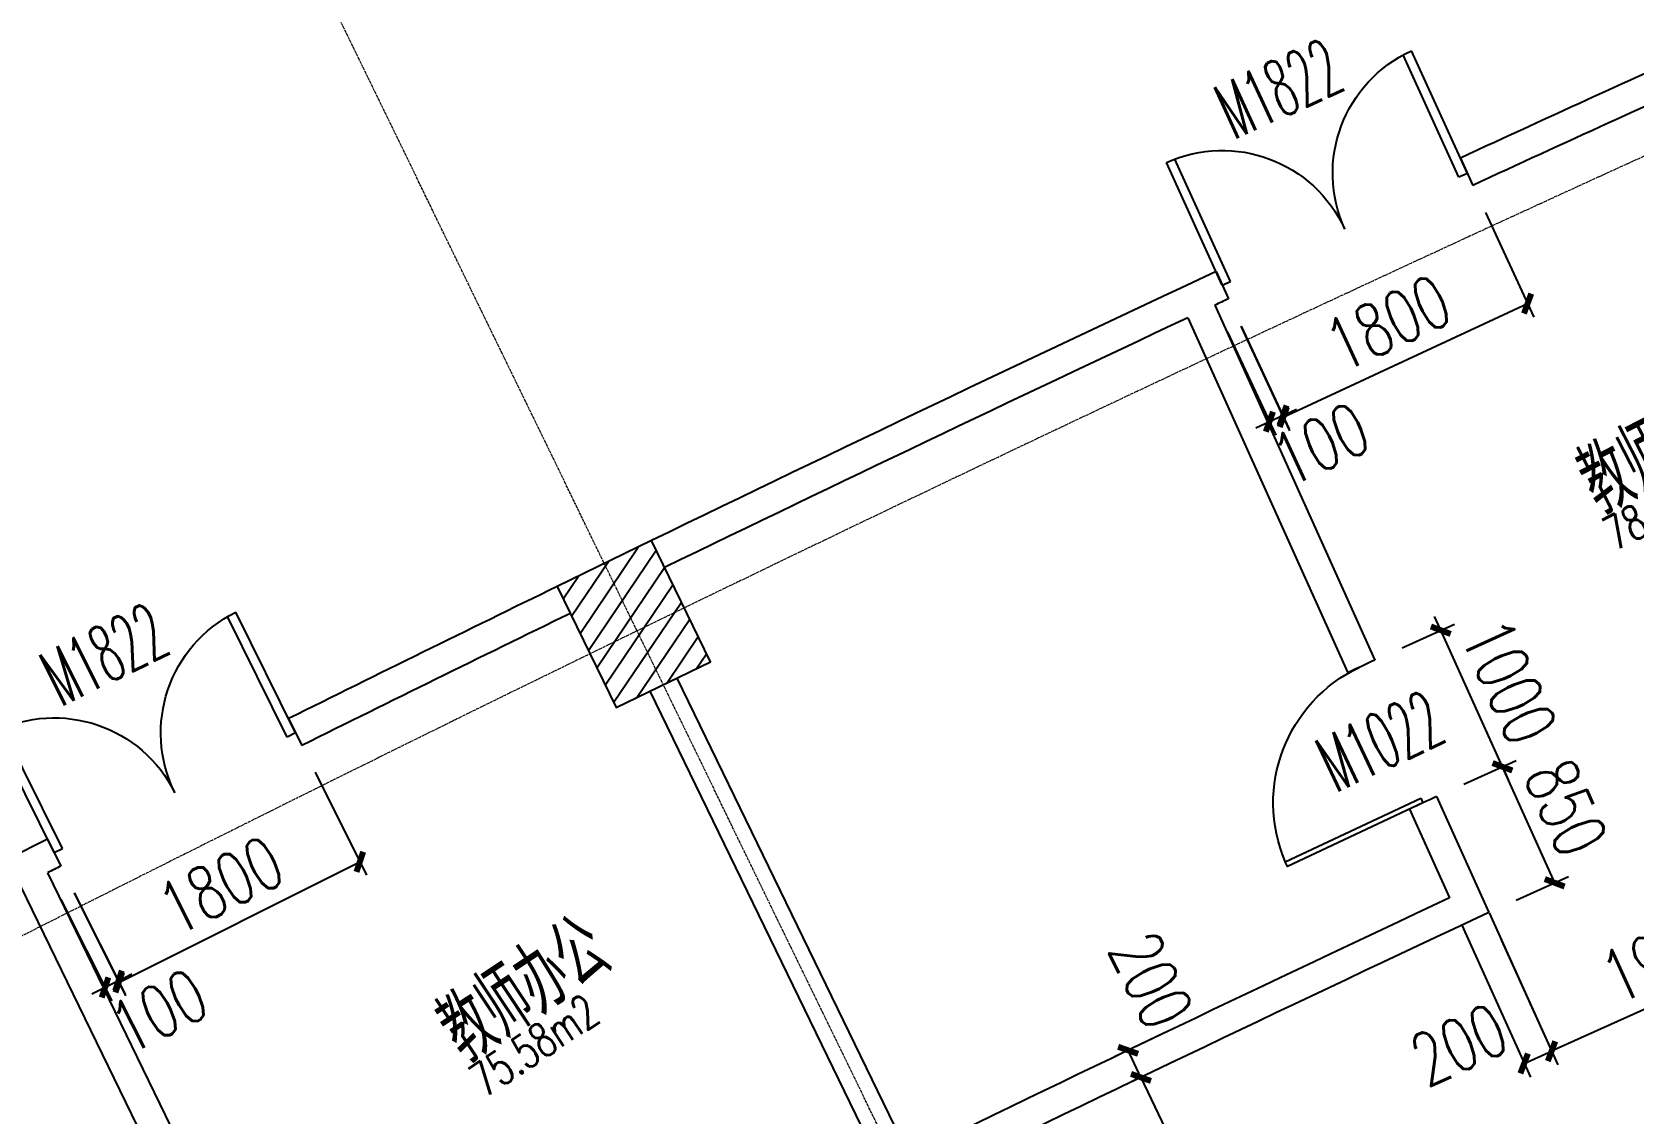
# Model space of a CAD drawing. Header units: millimetres. Extents: x -167 to 12027559, y -6694179 to 6449.
# Drawn here: x 11642723 to 11653426, y -6426098 to -6418871 of the extents above; entities that cross this region are included whole.
import ezdxf
from ezdxf.enums import TextEntityAlignment as Align

# ---------------------------------------------------------------- set-up
doc = ezdxf.new("R2010")
doc.units = ezdxf.units.MM
doc.header["$LTSCALE"] = 10
for name, pattern in [('A1-RG-AXIS$0$CENTER', [50.8, 31.75, -6.35, 6.35, -6.35]), ('A1-RI-F1$0$442 Site - Ground$0$HIDDEN2', [0.1875, 0.125, -0.0625]), ('A1-RI-F1$0$CENTER2', [1.125, 0.75, -0.125, 0.125, -0.125]), ('A1-RI-F1$0$ZXX0', [15, 10, -2.5, 0, -2.5])]:
    doc.linetypes.add(name, pattern=pattern)
for name, color, linetype in [('A1-RD-1F$0$A-GLAZ', 140, 'Continuous'), ('A1-RG-AXIS$0$A-COLU-HATH', 8, 'Continuous'), ('A1-RG-AXIS$0$A-COLUMN', 7, 'Continuous'), ('A1-RG-AXIS$0$A2-RG-AXIS-150$0$A-DIMS-100', 1, 'Continuous'), ('A1-RI-F1$0$442 Site - Ground$0$mry-overhead', 253, 'A1-RI-F1$0$442 Site - Ground$0$HIDDEN2'), ('A1-RI-F1$0$A-DIMS-1：100', 1, 'Continuous'), ('A1-RI-F1$0$A-DOOR', 32, 'Continuous'), ('A1-RI-F1$0$A-STRS-TREA', 50, 'Continuous'), ('A1-RI-F1$0$A-SYMB-AREA', 4, 'Continuous'), ('A1-RI-F1$0$A-SYMB-NAME', 4, 'Continuous'), ('A1-RI-F1$0$A-WALL', 7, 'Continuous'), ('A1-RI-F1$0$G-ACCS', 7, 'Continuous'), ('A1-RI-F1$0$N-SYMB-DOOR', 13, 'Continuous'), ('A1-RI-F1$0$N-SYMB-DOOR1', 13, 'Continuous'), ('A1-RI-F1$0$N-SYMB-DOOR2', 13, 'Continuous'), ('A1-RI-F1$0$道路中线_N1', 7, 'Continuous'), ('A1-RI-F1$0$道路中线_内部道路', 3, 'A1-RI-F1$0$CENTER2')]:
    doc.layers.add(name, color=color, linetype=linetype)
doc.layers.add('A1-RG-AXIS$0$A-GRID', color=1, linetype='A1-RG-AXIS$0$CENTER', lineweight=9)
doc.styles.add('A1-RG-AXIS$0$A2-RG-AXIS-150$0$XD2008', font='romans.shx', dxfattribs={"width": 0.7})
doc.styles.add('A1-RI-F1$0$ECADI', font='gbeitc.shx', dxfattribs={"width": 0.7, "bigfont": 'gbcbig.shx'})
doc.styles.add('A1-RI-F1$0$ECADI-SYM', font='simplex.shx', dxfattribs={"width": 0.7, "bigfont": 'hztxt.shx'})
doc.styles.add('A1-RI-F1$0$XD2008', font='txt.shx', dxfattribs={"width": 0.7, "bigfont": 'xd-hztxt.shx'})
doc.dimstyles.new('A1-RG-AXIS$0$A2-RG-AXIS-150$0$XD100', dxfattribs={"dimscale": 100, "dimtxt": 5.5, "dimasz": 1.5, "dimexe": 1, "dimexo": 2, "dimgap": 0.5, "dimtad": 1, "dimdec": 0, "dimdsep": 46, "dimtxsty": 'A1-RG-AXIS$0$A2-RG-AXIS-150$0$XD2008', "dimblk": 'A1-RG-AXIS$0$A2-RG-AXIS-150$0$_ArchTick', "dimcen": 2.5, "dimclrt": 4, "dimaunit": 1, "dimadec": 3, "dimazin": 0, "dimtfac": 1, "dimtdec": 0, "dimtix": 1, "dimtmove": 0, "dimatfit": 3, "dimfxl": 0, "dimtolj": 1, "dimtzin": 0, "dimarcsym": 0})
doc.dimstyles.new('A1-RI-F1$0$XD100$0', dxfattribs={"dimscale": 100, "dimtxt": 3.5, "dimasz": 2, "dimexe": 1, "dimexo": 2, "dimgap": 1, "dimtad": 1, "dimdec": 0, "dimdsep": 46, "dimtxsty": 'A1-RI-F1$0$XD2008', "dimblk1": 'A1-RI-F1$0$_ArchTick', "dimblk2": 'A1-RI-F1$0$_ArchTick', "dimsah": 1, "dimcen": 2.5, "dimclrd": 1, "dimclre": 1, "dimclrt": 4, "dimaunit": 1, "dimadec": 0, "dimazin": 0, "dimtfac": 1, "dimtdec": 0, "dimtix": 1, "dimtmove": 2, "dimatfit": 3, "dimfxl": 0, "dimtolj": 1, "dimtzin": 0, "dimarcsym": 0})

# ---------------------------------------------------------------- blocks, each defined once
blk = doc.blocks.new('A1-RI-F1$0$A-X-D2-60$0$d1000')
at = {"layer": 'A1-RI-F1$0$A-DOOR'}
blk.add_lwpolyline([(1257258, 175907), (1257258, 175942), (1256258, 175942), (1256258, 175907)], close=True, dxfattribs=at)
blk.add_arc((1257258, 175942), 1000, 182.0058, 269.9549, dxfattribs=at)
blk = doc.blocks.new('A1-RI-F1$0$5erhfh')
at = {"layer": 'A1-RI-F1$0$A-SYMB-AREA', "style": 'A1-RI-F1$0$ECADI', "width": 0.7}
blk.add_attdef('340M2', text='', height=2.5, dxfattribs=at).set_placement((0, 1.25), align=Align.MIDDLE_LEFT)
at = {"layer": 'A1-RI-F1$0$A-SYMB-NAME', "style": 'A1-RI-F1$0$ECADI', "width": 0.7}
blk.add_attdef('CHINESENAME', (-12.29, 3.09), '', height=4.5, dxfattribs=at)
blk = doc.blocks.new('A1-RG-AXIS$0$A2-RG-AXIS-150$0$_ArchTick')
at = {"color": 0, "linetype": 'ByBlock', "const_width": 0.4}
blk.add_lwpolyline([(-0.5, -0.5), (0.5, 0.5)], dxfattribs=at)
blk = doc.blocks.new('*D681')
at = {"layer": 'A1-RG-AXIS$0$A2-RG-AXIS-150$0$A-DIMS-100', "color": 0, "lineweight": -2, "ltscale": 3}
for p, q in [((11670910, -6387267), (11670916, -6387284)), ((11580897, -6435951), (11580908, -6435965))]:
    blk.add_line(p, q, dxfattribs=at)
blk.add_arc((11778732, -6694179), 325182, 109.35703, 127.45663, dxfattribs=at)
at = {"layer": 'Defpoints', "color": 0, "ltscale": 3}
for p in [(11670976, -6387456), (11639300, -6400406), (11581019, -6436110), (11778732, -6694179)]:
    blk.add_point(p, dxfattribs=at)
at = {"layer": 'A1-RG-AXIS$0$A2-RG-AXIS-150$0$A-DIMS-100', "color": 0, "lineweight": -2, "ltscale": 3, "xscale": 150, "yscale": 150, "zscale": 150}
for p, rotation in [((11670949, -6387378), 19.35703132825471), ((11580969, -6436044), 217.4566338573137)]:
    blk.add_blockref('A1-RG-AXIS$0$A2-RG-AXIS-150$0$_ArchTick', p, dxfattribs=dict(at, rotation=rotation))
at = {"layer": 'A1-RG-AXIS$0$A2-RG-AXIS-150$0$A-DIMS-100', "color": 4, "ltscale": 3, "insert": (11623903, -6407911), "char_height": 375, "attachment_point": 5, "rotation": 28.4068, "style": 'A1-RG-AXIS$0$A2-RG-AXIS-150$0$XD2008'}
blk.add_mtext('\\A1;18°5\'59"', dxfattribs=at)
blk = doc.blocks.new('A1-RG-AXIS$0$colu')
at = {"layer": 'A1-RG-AXIS$0$A-COLU-HATH', "linetype": 'ByBlock'}
h = blk.add_hatch(dxfattribs=at)
h.set_pattern_fill('ANSI31', color=256, scale=888, angle=11, style=0)
h.set_pattern_definition([(56, (-5304, 12651), (-92.02317055, 62.0704123), [])])
h.paths.add_polyline_path([(11591264, -6433839), (11591159, -6433557), (11590222, -6433908), (11590400, -6434382)])
h.paths.add_polyline_path([(11582706, -6437301), (11582516, -6436795), (11581580, -6437146), (11581701, -6437474)])
h.paths.add_polyline_path([(11590472, -6449024), (11591080, -6449817), (11591635, -6449392), (11591027, -6448598)])
h.paths.add_polyline_path([(11597647, -6443800), (11598174, -6444530), (11598741, -6444120), (11598215, -6443391)])
h.paths.add_polyline_path([(11585545, -6442594), (11586154, -6443388), (11586709, -6442962), (11586101, -6442168)])
h.paths.add_polyline_path([(11592849, -6437150), (11593376, -6437880), (11593943, -6437471), (11593417, -6436741)])
h.paths.add_polyline_path([(11606395, -6455924), (11606921, -6456654), (11607489, -6456244), (11606962, -6455514)])
h.paths.add_polyline_path([(11601626, -6449315), (11602153, -6450044), (11602720, -6449635), (11602194, -6448905)])
edge = h.paths.add_edge_path()
edge.add_arc((11595249, -6454684), 425, 0, 360)
edge = h.paths.add_edge_path()
edge.add_arc((11600176, -6461115), 425, 0, 360)
h.paths.add_polyline_path([(11613307, -6451074), (11613812, -6451818), (11614392, -6451425), (11613886, -6450680)])
h.paths.add_polyline_path([(11620356, -6446424), (11620839, -6447183), (11621430, -6446806), (11620946, -6446047)])
h.paths.add_polyline_path([(11615974, -6439552), (11616458, -6440311), (11617048, -6439934), (11616564, -6439175)])
h.paths.add_polyline_path([(11608730, -6444330), (11609235, -6445075), (11609815, -6444682), (11609309, -6443937)])
h.paths.add_polyline_path([(11600306, -6431919), (11600812, -6432664), (11601391, -6432270), (11600885, -6431526)])
h.paths.add_polyline_path([(11607910, -6426904), (11608394, -6427663), (11608984, -6427286), (11608500, -6426527)])
h.paths.add_polyline_path([(11630302, -6423285), (11630693, -6423983), (11631129, -6423739), (11630739, -6423040)])
h.paths.add_polyline_path([(11626248, -6416039), (11626639, -6416737), (11627075, -6416493), (11626684, -6415795)])
h.paths.add_polyline_path([(11627535, -6441978), (11627997, -6442751), (11628598, -6442392), (11628136, -6441619)])
h.paths.add_polyline_path([(11634839, -6437741), (11635279, -6438526), (11635889, -6438184), (11635450, -6437399)])
h.paths.add_polyline_path([(11615655, -6422109), (11616117, -6422881), (11616718, -6422522), (11616256, -6421750)])
h.paths.add_polyline_path([(11619863, -6429147), (11620325, -6429919), (11620926, -6429560), (11620464, -6428788)])
h.paths.add_polyline_path([(11630859, -6430629), (11631299, -6431414), (11631910, -6431072), (11631470, -6430287)])
h.paths.add_polyline_path([(11627539, -6424694), (11627978, -6425480), (11628589, -6425138), (11628150, -6424353)])
h.paths.add_polyline_path([(11623353, -6434983), (11623815, -6435756), (11624415, -6435396), (11623953, -6434624)])
h.paths.add_polyline_path([(11623535, -6417538), (11623974, -6418324), (11624585, -6417982), (11624146, -6417197)])
h.paths.add_polyline_path([(11635339, -6420464), (11635756, -6421262), (11636376, -6420938), (11635960, -6420140)])
h.paths.add_polyline_path([(11645506, -6407138), (11645842, -6407864), (11645388, -6408074), (11645053, -6407348)])
h.paths.add_polyline_path([(11648218, -6414201), (11648554, -6414927), (11649008, -6414718), (11648672, -6413991)])
h.paths.add_polyline_path([(11649797, -6429904), (11650191, -6430713), (11650820, -6430407), (11650426, -6429597)])
h.paths.add_polyline_path([(11632163, -6412872), (11631542, -6413196), (11632283, -6414615), (11632904, -6414290)])
h.paths.add_polyline_path([(11648553, -6404923), (11647915, -6405211), (11648573, -6406669), (11649211, -6406381)])
h.paths.add_polyline_path([(11638488, -6426491), (11638905, -6427289), (11639525, -6426965), (11639108, -6426167)])
h.paths.add_polyline_path([(11646232, -6422575), (11646626, -6423384), (11647255, -6423078), (11646862, -6422268)])
h.paths.add_polyline_path([(11643258, -6416460), (11643651, -6417269), (11644281, -6416963), (11643887, -6416153)])
edge = h.paths.add_edge_path()
edge.add_arc((11640554, -6410101), 425, 0, 360)
h.paths.add_polyline_path([(11642262, -6433715), (11642678, -6434512), (11643299, -6434188), (11642882, -6433391)])
h.paths.add_polyline_path([(11657439, -6426310), (11657809, -6427131), (11658447, -6426843), (11658077, -6426022)])
h.paths.add_polyline_path([(11654086, -6418882), (11654456, -6419702), (11655094, -6419414), (11654724, -6418594)])
h.paths.add_polyline_path([(11659423, -6409141), (11659770, -6409971), (11660416, -6409702), (11660069, -6408871)])
h.paths.add_polyline_path([(11651288, -6412684), (11651658, -6413504), (11652296, -6413216), (11651926, -6412396)])
h.paths.add_polyline_path([(11672567, -6404095), (11672841, -6404846), (11673311, -6404675), (11673037, -6403924)])
h.paths.add_polyline_path([(11669749, -6396288), (11670092, -6397229), (11670562, -6397058), (11670219, -6396117)])
h.paths.add_polyline_path([(11678236, -6409178), (11678568, -6410121), (11679228, -6409889), (11678897, -6408946)])
h.paths.add_polyline_path([(11675949, -6402668), (11676281, -6403611), (11676941, -6403379), (11676610, -6402436)])
h.paths.add_polyline_path([(11662042, -6415416), (11662388, -6416247), (11663034, -6415977), (11662688, -6415147)])
h.paths.add_polyline_path([(11670094, -6412181), (11670417, -6413021), (11671070, -6412770), (11670748, -6411930)])
h.paths.add_polyline_path([(11656266, -6401573), (11656651, -6402496), (11657297, -6402226), (11656912, -6401304)])
h.paths.add_polyline_path([(11664718, -6398177), (11665077, -6399111), (11665730, -6398860), (11665372, -6397926)])
h.paths.add_polyline_path([(11667657, -6405832), (11667980, -6406673), (11668633, -6406422), (11668311, -6405582)])
h.paths.add_polyline_path([(11673265, -6395025), (11673596, -6395969), (11674256, -6395737), (11673925, -6394793)])
edge = h.paths.add_edge_path()
edge.add_arc((11681417, -6417175), 425, 0, 360)
h.paths.add_polyline_path([(11673015, -6419789), (11673338, -6420629), (11673991, -6420379), (11673669, -6419538)])
h.paths.add_polyline_path([(11665180, -6422938), (11665527, -6423769), (11666173, -6423499), (11665826, -6422668)])
at = {"layer": 'A1-RG-AXIS$0$A-COLUMN'}
blk.add_lwpolyline([(11646232, -6422575), (11646626, -6423384), (11647255, -6423078), (11646862, -6422268)], close=True, dxfattribs=at)
blk = doc.blocks.new('A1-RI-F1$0$_ArchTick')
at = {"color": 0, "linetype": 'ByBlock', "const_width": 0.4}
blk.add_lwpolyline([(-0.5, -0.5), (0.5, 0.5)], dxfattribs=at)
blk = doc.blocks.new('*D213')
at = {"layer": 'A1-RI-F1$0$A-DIMS-1：100', "color": 1, "linetype": 'ByBlock', "lineweight": -2}
for p, q in [((11652458, -6424755), (11652916, -6425770)), ((11652275, -6424837), (11652734, -6425853)), ((11652692, -6425761), (11652875, -6425679))]:
    blk.add_line(p, q, dxfattribs=at)
at = {"layer": 'Defpoints', "color": 0, "linetype": 'ByBlock'}
for p in [(11652375, -6424573), (11652193, -6424655), (11652875, -6425679)]:
    blk.add_point(p, dxfattribs=at)
at = {"layer": 'A1-RI-F1$0$A-DIMS-1：100', "color": 1, "linetype": 'ByBlock', "lineweight": -2, "xscale": 100, "yscale": 100, "zscale": 100}
for p, rotation in [((11652875, -6425679), 24.29342540136213), ((11652692, -6425761), 204.2934254013621)]:
    blk.add_blockref('A1-RI-F1$0$_ArchTick', p, dxfattribs=dict(at, rotation=rotation))
at = {"layer": 'A1-RI-F1$0$A-DIMS-1：100', "color": 4, "linetype": 'ByBlock', "insert": (11652257, -6425635), "char_height": 350, "attachment_point": 5, "rotation": 24.2934, "style": 'A1-RI-F1$0$XD2008'}
blk.add_mtext('\\A1;200', dxfattribs=at)
blk = doc.blocks.new('*D215')
at = {"layer": 'A1-RI-F1$0$A-DIMS-1：100', "color": 1, "linetype": 'ByBlock', "lineweight": -2}
for p, q in [((11651878, -6422984), (11652226, -6422826)), ((11652135, -6422867), (11652094, -6422776)), ((11652547, -6423779), (11652135, -6422867)), ((11652289, -6423895), (11652638, -6423738)), ((11652547, -6423779), (11652588, -6423870))]:
    blk.add_line(p, q, dxfattribs=at)
at = {"layer": 'Defpoints', "color": 0, "linetype": 'ByBlock'}
for p in [(11652135, -6422867), (11651695, -6423066), (11652107, -6423978)]:
    blk.add_point(p, dxfattribs=at)
at = {"layer": 'A1-RI-F1$0$A-DIMS-1：100', "color": 1, "linetype": 'ByBlock', "lineweight": -2, "xscale": 100, "yscale": 100, "zscale": 100}
for p, rotation in [((11652135, -6422867), 294.2934254011013), ((11652547, -6423779), 114.2934254011013)]:
    blk.add_blockref('A1-RI-F1$0$_ArchTick', p, dxfattribs=dict(at, rotation=rotation))
at = {"layer": 'A1-RI-F1$0$A-DIMS-1：100', "color": 4, "linetype": 'ByBlock', "insert": (11652592, -6423210), "char_height": 350, "attachment_point": 5, "rotation": 294.2934, "style": 'A1-RI-F1$0$XD2008'}
blk.add_mtext('\\A1;1000', dxfattribs=at)
blk = doc.blocks.new('*D216')
at = {"layer": 'A1-RI-F1$0$A-DIMS-1：100', "color": 1, "linetype": 'ByBlock', "lineweight": -2}
for p, q in [((11652289, -6423895), (11652638, -6423738)), ((11652896, -6424554), (11652547, -6423779)), ((11652639, -6424670), (11652988, -6424513))]:
    blk.add_line(p, q, dxfattribs=at)
at = {"layer": 'Defpoints', "color": 0, "linetype": 'ByBlock'}
for p in [(11652547, -6423779), (11652107, -6423978), (11652456, -6424752)]:
    blk.add_point(p, dxfattribs=at)
at = {"layer": 'A1-RI-F1$0$A-DIMS-1：100', "color": 1, "linetype": 'ByBlock', "lineweight": -2, "xscale": 100, "yscale": 100, "zscale": 100}
for p, rotation in [((11652547, -6423779), 114.2934254011135), ((11652896, -6424554), 294.2934254011136)]:
    blk.add_blockref('A1-RI-F1$0$_ArchTick', p, dxfattribs=dict(at, rotation=rotation))
at = {"layer": 'A1-RI-F1$0$A-DIMS-1：100', "color": 4, "linetype": 'ByBlock', "insert": (11652972, -6424053), "char_height": 350, "attachment_point": 5, "rotation": 294.2934, "style": 'A1-RI-F1$0$XD2008'}
blk.add_mtext('\\A1;850', dxfattribs=at)
blk = doc.blocks.new('*D217')
at = {"layer": 'A1-RI-F1$0$A-DIMS-1：100', "color": 1, "linetype": 'ByBlock', "lineweight": -2}
for p, q in [((11650380, -6425735), (11650041, -6425897)), ((11650132, -6425854), (11651833, -6429419)), ((11652081, -6429300), (11651743, -6429462))]:
    blk.add_line(p, q, dxfattribs=at)
at = {"layer": 'Defpoints', "color": 0, "linetype": 'ByBlock'}
for p in [(11650560, -6425649), (11652262, -6429214), (11651833, -6429419)]:
    blk.add_point(p, dxfattribs=at)
at = {"layer": 'A1-RI-F1$0$A-DIMS-1：100', "color": 1, "linetype": 'ByBlock', "lineweight": -2, "xscale": 100, "yscale": 100, "zscale": 100}
for p, rotation in [((11650132, -6425854), 115.5155674270771), ((11651833, -6429419), 295.5155674270771)]:
    blk.add_blockref('A1-RI-F1$0$_ArchTick', p, dxfattribs=dict(at, rotation=rotation))
at = {"layer": 'A1-RI-F1$0$A-DIMS-1：100', "color": 4, "linetype": 'ByBlock', "insert": (11651231, -6427518), "char_height": 350, "attachment_point": 5, "rotation": 295.5156, "style": 'A1-RI-F1$0$XD2008'}
blk.add_mtext('\\A1;3950', dxfattribs=at)
blk = doc.blocks.new('*D218')
at = {"layer": 'A1-RI-F1$0$A-DIMS-1：100', "color": 1, "linetype": 'ByBlock', "lineweight": -2}
for p, q in [((11650294, -6425555), (11649955, -6425716)), ((11650132, -6425854), (11650046, -6425673)), ((11650380, -6425735), (11650041, -6425897))]:
    blk.add_line(p, q, dxfattribs=at)
at = {"layer": 'Defpoints', "color": 0, "linetype": 'ByBlock'}
for p in [(11650474, -6425469), (11650046, -6425673), (11650560, -6425649)]:
    blk.add_point(p, dxfattribs=at)
at = {"layer": 'A1-RI-F1$0$A-DIMS-1：100', "color": 1, "linetype": 'ByBlock', "lineweight": -2, "xscale": 100, "yscale": 100, "zscale": 100}
for p, rotation in [((11650046, -6425673), 115.5155674273662), ((11650132, -6425854), 295.5155674273662)]:
    blk.add_blockref('A1-RI-F1$0$_ArchTick', p, dxfattribs=dict(at, rotation=rotation))
at = {"layer": 'A1-RI-F1$0$A-DIMS-1：100', "color": 4, "linetype": 'ByBlock', "insert": (11650200, -6425206), "char_height": 350, "attachment_point": 5, "rotation": 295.5156, "style": 'A1-RI-F1$0$XD2008'}
blk.add_mtext('\\A1;200', dxfattribs=at)
blk = doc.blocks.new('*D310')
at = {"layer": 'A1-RI-F1$0$A-DIMS-1：100', "color": 1, "linetype": 'ByBlock', "lineweight": -2}
for p, q in [((11643005, -6424621), (11643346, -6425297)), ((11642915, -6424666), (11643256, -6425342)), ((11643301, -6425208), (11643390, -6425163)), ((11643211, -6425253), (11643122, -6425298)), ((11643301, -6425208), (11643211, -6425253))]:
    blk.add_line(p, q, dxfattribs=at)
at = {"layer": 'Defpoints', "color": 0, "linetype": 'ByBlock'}
for p in [(11642825, -6424487), (11642915, -6424442), (11643211, -6425253)]:
    blk.add_point(p, dxfattribs=at)
at = {"layer": 'A1-RI-F1$0$A-DIMS-1：100', "color": 1, "linetype": 'ByBlock', "lineweight": -2, "xscale": 100, "yscale": 100, "zscale": 100}
for p, rotation in [((11643211, -6425253), 26.7355588061919), ((11643301, -6425208), 206.7355588061919)]:
    blk.add_blockref('A1-RI-F1$0$_ArchTick', p, dxfattribs=dict(at, rotation=rotation))
at = {"layer": 'A1-RI-F1$0$A-DIMS-1：100', "color": 4, "linetype": 'ByBlock', "insert": (11643572, -6425411), "char_height": 350, "attachment_point": 5, "rotation": 26.7356, "style": 'A1-RI-F1$0$XD2008'}
blk.add_mtext('\\A1;100', dxfattribs=at)
blk = doc.blocks.new('*D311')
at = {"layer": 'A1-RI-F1$0$A-DIMS-1：100', "color": 1, "linetype": 'ByBlock', "lineweight": -2}
for p, q in [((11650710, -6420877), (11651032, -6421565)), ((11650801, -6420835), (11651123, -6421523)), ((11651081, -6421432), (11650990, -6421474)), ((11651081, -6421432), (11651171, -6421390)), ((11650990, -6421474), (11650899, -6421517))]:
    blk.add_line(p, q, dxfattribs=at)
at = {"layer": 'Defpoints', "color": 0, "linetype": 'ByBlock'}
for p in [(11650716, -6420653), (11650625, -6420696), (11650990, -6421474)]:
    blk.add_point(p, dxfattribs=at)
at = {"layer": 'A1-RI-F1$0$A-DIMS-1：100', "color": 1, "linetype": 'ByBlock', "lineweight": -2, "xscale": 100, "yscale": 100, "zscale": 100}
for p, rotation in [((11650990, -6421474), 25.09014038128674), ((11651081, -6421432), 205.0901403812867)]:
    blk.add_blockref('A1-RI-F1$0$_ArchTick', p, dxfattribs=dict(at, rotation=rotation))
at = {"layer": 'A1-RI-F1$0$A-DIMS-1：100', "color": 4, "linetype": 'ByBlock', "insert": (11651334, -6421623), "char_height": 350, "attachment_point": 5, "rotation": 25.0901, "style": 'A1-RI-F1$0$XD2008'}
blk.add_mtext('\\A1;100', dxfattribs=at)
blk = doc.blocks.new('A1-RD-1F')
at = {"layer": 'A1-RD-1F$0$A-GLAZ', "ltscale": 0.25}
for radius, start, end in [(292800, 108.984811, 127.828852), (292500, 108.926088, 127.887577)]:
    blk.add_arc((11778729.3, -6694180.2), radius, start, end, dxfattribs=at)
blk = doc.blocks.new('A1-RI-F1$0$mc')
at = {"layer": 'A1-RI-F1$0$N-SYMB-DOOR', "style": 'A1-RI-F1$0$ECADI-SYM', "width": 0.7}
for tag, p in [('门窗主编号1', (55.7, -311.3)), ('门窗主编号2', (667.6, -311.3))]:
    blk.add_attdef(tag, p, '', height=180, dxfattribs=at)
at = {"layer": 'A1-RI-F1$0$N-SYMB-DOOR', "style": 'A1-RI-F1$0$ECADI-SYM', "width": 0.7, "flags": 1}
for tag, p in [('洞口尺寸(宽X高)', (55.6, -717.2)), ('备注', (57.1, -921.2))]:
    blk.add_attdef(tag, p, '', height=180, dxfattribs=at)
at = {"layer": 'A1-RI-F1$0$N-SYMB-DOOR1', "style": 'A1-RI-F1$0$ECADI-SYM', "width": 0.7}
blk.add_attdef('门窗辅编号1', (55.7, -516.1), '', height=180, dxfattribs=at)
at = {"layer": 'A1-RI-F1$0$N-SYMB-DOOR2', "style": 'A1-RI-F1$0$ECADI-SYM', "width": 0.7}
blk.add_attdef('门窗辅编号2', (311.5, -516.1), '', height=180, dxfattribs=at)
blk = doc.blocks.new('A1-RI-F1$0$A$C6B365CFD')
at = {"layer": 'A1-RI-F1$0$道路中线_N1', "color": 1, "linetype": 'A1-RI-F1$0$ZXX0', "ltscale": 0.5}
blk.add_arc((240704, -192975), 280000, 103.38777, 136.3046, dxfattribs=at)
blk.add_arc((240704, -192975), 280000, 103.38777, 136.3046, dxfattribs=at)
at = {"layer": 'A1-RI-F1$0$道路中线_内部道路', "ltscale": 10}
blk.add_arc((240588, -192829), 331118, 95.27413, 136.56334, dxfattribs=at)
blk = doc.blocks.new('*D122')
at = {"layer": 'A1-RI-F1$0$A-DIMS-1：100', "color": 1, "linetype": 'ByBlock', "lineweight": -2}
for p, q in [((11654262, -6424134), (11654648, -6424989)), ((11652539, -6424935), (11652916, -6425770)), ((11654606, -6424897), (11652875, -6425679))]:
    blk.add_line(p, q, dxfattribs=at)
at = {"layer": 'Defpoints', "color": 0, "linetype": 'ByBlock'}
for p in [(11654180, -6423951), (11652456, -6424752), (11652875, -6425679)]:
    blk.add_point(p, dxfattribs=at)
at = {"layer": 'A1-RI-F1$0$A-DIMS-1：100', "color": 1, "linetype": 'ByBlock', "lineweight": -2, "xscale": 100, "yscale": 100, "zscale": 100}
for p, rotation in [((11654606, -6424897), 24.29328652603154), ((11652875, -6425679), 204.2932865260315)]:
    blk.add_blockref('A1-RI-F1$0$_ArchTick', p, dxfattribs=dict(at, rotation=rotation))
at = {"layer": 'A1-RI-F1$0$A-DIMS-1：100', "color": 4, "linetype": 'ByBlock', "insert": (11653627, -6425038), "char_height": 350, "attachment_point": 5, "rotation": 24.2933, "style": 'A1-RI-F1$0$XD2008'}
blk.add_mtext('\\A1;1900', dxfattribs=at)
blk = doc.blocks.new('*D126')
at = {"layer": 'A1-RI-F1$0$A-DIMS-1：100', "color": 1, "linetype": 'ByBlock', "lineweight": -2}
for p, q in [((11644614, -6423816), (11644958, -6424504)), ((11643303, -6425219), (11644913, -6424414)), ((11643004, -6424621), (11643348, -6425308))]:
    blk.add_line(p, q, dxfattribs=at)
at = {"layer": 'Defpoints', "color": 0, "linetype": 'ByBlock'}
for p in [(11644525, -6423637), (11644913, -6424414), (11642915, -6424442)]:
    blk.add_point(p, dxfattribs=at)
at = {"layer": 'A1-RI-F1$0$A-DIMS-1：100', "color": 1, "linetype": 'ByBlock', "lineweight": -2, "xscale": 100, "yscale": 100, "zscale": 100}
for p, rotation in [((11644913, -6424414), 26.55531352607808), ((11643303, -6425219), 206.5553135260781)]:
    blk.add_blockref('A1-RI-F1$0$_ArchTick', p, dxfattribs=dict(at, rotation=rotation))
at = {"layer": 'A1-RI-F1$0$A-DIMS-1：100', "color": 4, "linetype": 'ByBlock', "insert": (11643985, -6424570), "char_height": 350, "attachment_point": 5, "rotation": 26.5553, "style": 'A1-RI-F1$0$XD2008'}
blk.add_mtext('\\A1;1800', dxfattribs=at)
blk = doc.blocks.new('*D127')
at = {"layer": 'A1-RI-F1$0$A-DIMS-1：100', "color": 1, "linetype": 'ByBlock', "lineweight": -2}
for p, q in [((11652433, -6420077), (11652757, -6420775)), ((11651083, -6421443), (11652715, -6420685)), ((11650800, -6420835), (11651125, -6421534))]:
    blk.add_line(p, q, dxfattribs=at)
at = {"layer": 'Defpoints', "color": 0, "linetype": 'ByBlock'}
for p in [(11652349, -6419895), (11650716, -6420653), (11652715, -6420685)]:
    blk.add_point(p, dxfattribs=at)
at = {"layer": 'A1-RI-F1$0$A-DIMS-1：100', "color": 1, "linetype": 'ByBlock', "lineweight": -2, "xscale": 100, "yscale": 100, "zscale": 100}
for p, rotation in [((11652715, -6420685), 24.90989496282077), ((11651083, -6421443), 204.9098949628207)]:
    blk.add_blockref('A1-RI-F1$0$_ArchTick', p, dxfattribs=dict(at, rotation=rotation))
at = {"layer": 'A1-RI-F1$0$A-DIMS-1：100', "color": 4, "linetype": 'ByBlock', "insert": (11651783, -6420814), "char_height": 350, "attachment_point": 5, "rotation": 24.9099, "style": 'A1-RI-F1$0$XD2008'}
blk.add_mtext('\\A1;1800', dxfattribs=at)
blk = doc.blocks.new('A1-RI-F1$0$1500')
at = {"layer": 'A1-RI-F1$0$A-DOOR'}
for p, q in [((0, 100), (0, 850)), ((51.4, 100), (51.4, 848.2)), ((1448.6, 100), (1448.6, 848.2)), ((1500, 100), (1500, 850)), ((0, 100), (51.4, 100)), ((1500, 100), (1448.6, 100))]:
    blk.add_line(p, q, dxfattribs=at)
for centre, start, end in [((0, 100), 0, 90), ((1500, 100), 90, 180)]:
    blk.add_arc(centre, 750, start, end, dxfattribs=at)
blk = doc.blocks.new('A1-RG-AXIS')
at = {"layer": 'A1-RG-AXIS$0$A-GRID', "linetype": 'A1-RG-AXIS$0$CENTER', "ltscale": 0.05}
blk.add_lwpolyline([(11682866.1, -6392336.6, 0.1037295), (11569674.9, -6456283.6, 0.1037295)], format="xyb", dxfattribs=at)
blk.add_lwpolyline([(11654465.7, -6438701.8), (11636267.7, -6401288.8)], dxfattribs=at)
at = {"layer": 'A1-RG-AXIS$0$A-GRID', "ltscale": 0.05}
for points in [[(11690526.8, -6414141.5, 0.1045274), (11584753.6, -6473784.9)], [(11691982.8, -6418505.6, 0.1046378), (11587756.3, -6477270.1)]]:
    blk.add_lwpolyline(points, format="xyb", dxfattribs=at)
at = {"layer": 'A1-RG-AXIS$0$A-GRID', "linetype": 'A1-RG-AXIS$0$CENTER', "ltscale": 0.05}
blk.add_arc((11778731.9, -6694178.6), 308600, 107.574373, 131.323037, dxfattribs=at)
at = {"layer": 'A1-RG-AXIS$0$A-GRID', "ltscale": 0.05}
blk.add_arc((11778731.9, -6694178.6), 301700, 107.53359, 131.336201, dxfattribs=at)
at = {"layer": 'A1-RG-AXIS$0$A-COLU-HATH', "linetype": 'ByBlock'}
blk.add_blockref('A1-RG-AXIS$0$colu', (0, 0), dxfattribs=at)
at = {"layer": 'A1-RG-AXIS$0$A2-RG-AXIS-150$0$A-DIMS-100', "ltscale": 3}
dim = blk.add_angular_dim_3p(base=(11639299.9, -6400406.2), center=(11778731.9, -6694178.6), p1=(11670976.3, -6387456), p2=(11581018.9, -6436109.7), dimstyle='A1-RG-AXIS$0$A2-RG-AXIS-150$0$XD100', override={"dimtxt": 3.75, "dimadec": 4}, dxfattribs=at)
dim.commit()
dim.dimension.update_dxf_attribs({"geometry": '*D681', "text_midpoint": (11623903.2, -6407910.6)})
blk = doc.blocks.new('A1-RI-F1')
at = {"layer": 'A1-RI-F1$0$442 Site - Ground$0$mry-overhead', "ltscale": 20}
blk.add_lwpolyline([(11758094.7, -6402408, 0.0075769), (11749262.8, -6403167.4), (11748849.8, -6399088.2, 0.055784), (11684355.1, -6412994.7), (11685659.4, -6416881.7, 0.0845607), (11599102.7, -6463333.3), (11592164.5, -6454413.7), (11594248, -6452806.9, 0.0000426), (11592636.5, -6450703.6, 0.0170342), (11576445.4, -6463980.2), (11589775.6, -6479462.5, -0.1641406), (11758553.3, -6408891.5, -0.1641406)], format="xyb", dxfattribs=at)
at = {"layer": 'A1-RI-F1$0$A-STRS-TREA'}
for radius, end in [(288150, 129.400757), (287850, 129.459087)]:
    blk.add_arc((11778731.9, -6694178.6), radius, 94.045841, end, dxfattribs=at)
at = {"layer": 'A1-RI-F1$0$A-WALL', "linetype": 'ByBlock'}
for p, q in [((11652266.3, -6419712.9), (11652348.6, -6419895.2)), ((11650633.7, -6420471.1), (11650716, -6420653.4)), ((11650444.3, -6420780.7), (11651514.2, -6423151)), ((11650625.4, -6420695.8), (11651695.2, -6423066)), ((11647030.4, -6423187.1), (11648583.2, -6426379.5)), ((11646850.6, -6423274.6), (11648403.4, -6426467)), ((11644437.5, -6423457.4), (11644524.9, -6423637.3)), ((11652106.7, -6423977.6), (11652456.4, -6424752.4)), ((11651925.6, -6424062.5), (11652193.1, -6424655)), ((11642827.3, -6424262.2), (11642914.7, -6424442.1)), ((11642825.4, -6424487.1), (11643962.9, -6426825.5)), ((11642646.8, -6424577.1), (11643784.3, -6426915.6))]:
    blk.add_line(p, q, dxfattribs=at)
for radius, start, end in [(302200.2, 114.359645, 114.73884), (302000.2, 114.359689, 114.739135), (302200.2, 115.080132, 115.872347), (302000.2, 115.080653, 115.099627), (302000.2, 115.137575, 115.872303), (302200.2, 116.005063, 116.384259), (302000.2, 116.005107, 116.384554), (299400, 115.106629, 115.144907), (298400, 115.109355, 115.147761), (302200.2, 116.725551, 117.309209), (302000.2, 116.726072, 116.745046), (297750, 115.149626, 115.919462), (297550, 115.111686, 115.919449)]:
    blk.add_arc((11778731.9, -6694178.6), radius, start, end, dxfattribs=at)
at = {"linetype": 'ByBlock'}
blk.add_blockref('A1-RD-1F', (0, 0), dxfattribs=at)
at = {"color": 3, "linetype": 'ByBlock'}
blk.add_blockref('A1-RG-AXIS', (0, 0), dxfattribs=at)
at = {"layer": 'A1-RI-F1$0$A-DOOR', "yscale": 1.200000000186265, "zscale": 1.199999999853307}
for p, xscale, rotation in [((11652362.5, -6419924.9), -1.199999999201806, 24.50451042945944), ((11644537.1, -6423660.3), -1.199999999315569, 26.36523417459139)]:
    blk.add_blockref('A1-RI-F1$0$1500', p, dxfattribs=dict(at, xscale=xscale, rotation=rotation))
at = {"layer": 'A1-RI-F1$0$A-DOOR', "xscale": -1, "rotation": 205.1160303181352}
blk.add_blockref('A1-RI-F1$0$A-X-D2-60$0$d1000', (10438952.4, -6798360.2), dxfattribs=at)
at = {"layer": 'A1-RI-F1$0$A-SYMB-NAME'}
ref = blk.add_blockref('A1-RI-F1$0$5erhfh', (11654002.8, -6421933.3), dxfattribs=dict(at, xscale=64.28571428584006, yscale=64.28571428584006, zscale=64.28571428584006, rotation=27.21244931215737))
ref.add_attrib('340M2', '78.18m2', (11653298.2, -6422340), dxfattribs={"layer": 'A1-RI-F1$0$A-SYMB-AREA', "height": 225, "rotation": 27.21245, "style": 'A1-RI-F1$0$XD2008', "width": 0.7})
ref.add_attrib('CHINESENAME', '教师办公', (11653209.3, -6422118.1), dxfattribs={"height": 450, "rotation": 27.21245, "style": 'A1-RI-F1$0$XD2008', "width": 0.7})
ref = blk.add_blockref('A1-RI-F1$0$5erhfh', (11646401.3, -6425513), dxfattribs=dict(at, xscale=64.28571428594762, yscale=64.28571428594762, zscale=64.28571428594762, rotation=33.55297863249464))
ref.add_attrib('340M2', '75.58m2', (11645746, -6425995), dxfattribs={"layer": 'A1-RI-F1$0$A-SYMB-AREA', "height": 225, "rotation": 33.55298, "style": 'A1-RI-F1$0$XD2008', "width": 0.7})
ref.add_attrib('CHINESENAME', '教师办公', (11645633.1, -6425784.3), dxfattribs={"height": 450, "rotation": 33.55298, "style": 'A1-RI-F1$0$XD2008', "width": 0.7})
at = {"layer": 'A1-RI-F1$0$G-ACCS', "linetype": 'ByBlock'}
blk.add_blockref('A1-RI-F1$0$A$C6B365CFD', (11538192.7, -6501584.3), dxfattribs=at)
at = {"layer": 'A1-RI-F1$0$N-SYMB-DOOR'}
ref = blk.add_blockref('A1-RI-F1$0$mc', (11651404.7, -6418780.8), dxfattribs=dict(at, xscale=-1.499999999123781, yscale=1.499999999068677, rotation=24.58234801052916))
ref.add_attrib('门窗主编号1', 'M1822', (11650751.6, -6419593), dxfattribs={"height": 375, "rotation": 24.58235, "style": 'A1-RI-F1$0$ECADI-SYM', "width": 0.5})
ref = blk.add_blockref('A1-RI-F1$0$mc', (11643542.6, -6422547.9), dxfattribs=dict(at, xscale=-1.499999998937731, yscale=1.499999999068677, rotation=26.44307175620403))
ref.add_attrib('门窗主编号1', 'M1822', (11642916.3, -6423380.8), dxfattribs={"height": 375, "rotation": 26.44307, "style": 'A1-RI-F1$0$ECADI-SYM', "width": 0.5})
ref = blk.add_blockref('A1-RI-F1$0$mc', (11652075.5, -6423134.6), dxfattribs=dict(at, xscale=-1.499999999313981, yscale=1.4999999990373, rotation=25.40708840592163))
ref.add_attrib('门窗主编号1', 'M1022', (11651434.2, -6423956.1), dxfattribs={"height": 375, "rotation": 25.40709, "style": 'A1-RI-F1$0$ECADI-SYM', "width": 0.5})
at = {"layer": 'A1-RI-F1$0$A-DIMS-1：100', "linetype": 'ByBlock'}
for p1, p2, distance, picture, middle in [((11650716, -6420653.4), (11652348.6, -6419895.2), -870.5, '*D127', (11651783.1, -6420814.5)), ((11652106.7, -6423977.6), (11651695.2, -6423066), -482.7, '*D215', (11652591.6, -6423210.1)), ((11642914.7, -6424442.1), (11644524.9, -6423637.3), -868.4, '*D126', (11643985.1, -6424570.5)), ((11652456.4, -6424752.4), (11652106.7, -6423977.6), -482.7, '*D216', (11652972.1, -6424053.3)), ((11650560.4, -6425649.2), (11652261.9, -6429213.9), -475, '*D217', (11651230.6, -6427517.7))]:
    dim = blk.add_aligned_dim(p1=p1, p2=p2, distance=distance, dimstyle='A1-RI-F1$0$XD100$0', override={"dimasz": 1, "dimadec": 2, "dimazin": 2}, dxfattribs=at)
    dim.commit()
    dim.dimension.update_dxf_attribs({"geometry": picture, "text_midpoint": middle})
for base, p1, p2, angle, picture, middle in [((11650990, -6421474.5), (11650716, -6420653.4), (11650625.4, -6420695.8), 205.09014, '*D311', (11651333.7, -6421622.6)), ((11643211.2, -6425253), (11642914.7, -6424442.1), (11642825.4, -6424487.1), 206.73556, '*D310', (11643572.1, -6425410.5)), ((11652874.7, -6425679.1), (11652193.1, -6424655), (11652375.3, -6424572.7), 24.29343, '*D213', (11652256.6, -6425634.8)), ((11650045.5, -6425673.3), (11650560.4, -6425649.2), (11650474.2, -6425468.7), 115.51557, '*D218', (11650199.8, -6425206.4))]:
    dim = blk.add_linear_dim(base=base, p1=p1, p2=p2, angle=angle, dimstyle='A1-RI-F1$0$XD100$0', override={"dimasz": 1, "dimadec": 2, "dimazin": 2}, dxfattribs=at)
    dim.commit()
    dim.dimension.update_dxf_attribs({"geometry": picture, "text_midpoint": middle, "dimtype": 129})
dim = blk.add_linear_dim(base=(11652874.7, -6425679.1), p1=(11654179.5, -6423951.5), p2=(11652456.4, -6424752.4), angle=24.29329, dimstyle='A1-RI-F1$0$XD100$0', override={"dimasz": 1, "dimadec": 2, "dimazin": 2}, dxfattribs=at)
dim.commit()
dim.dimension.update_dxf_attribs({"geometry": '*D122', "text_midpoint": (11653627.5, -6425037.6)})

msp = doc.modelspace()

# ---------------------------------------------------------------- block references
at = {"color": 0}
msp.add_blockref('A1-RI-F1', (0, 0), dxfattribs=at)

doc.saveas('drawing.dxf')
